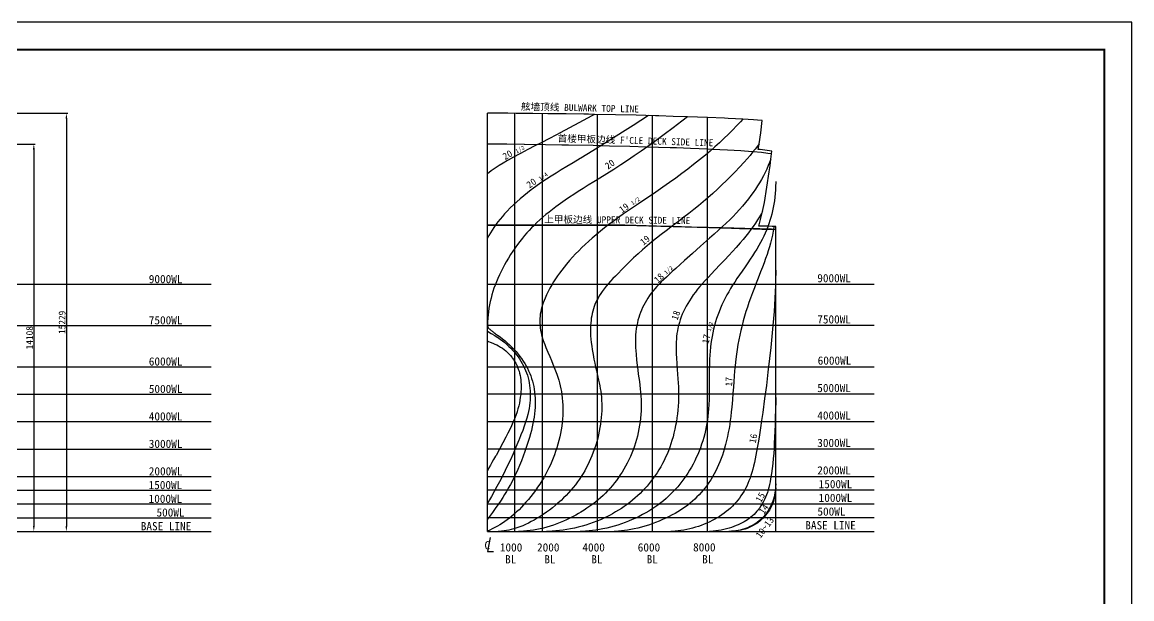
# Model space of a CAD drawing. Header units: millimetres. Extents: x 144707 to 335107, y -68023 to 180297.
# Drawn here: x 294712 to 335107, y 33138 to 54138 of the extents above; entities that cross this region are included whole.
import ezdxf

# ---------------------------------------------------------------- set-up
doc = ezdxf.new("R2010")
doc.units = ezdxf.units.MM
for name, color, linetype in [('11', 7, 'Continuous'), ('11TEXTE', 4, 'Continuous'), ('DIMENSION', 221, 'Continuous'), ('WATER LINE', 62, 'Continuous')]:
    doc.layers.add(name, color=color, linetype=linetype)
doc.dimstyles.new('ISO-25', dxfattribs={"dimtxt": 250, "dimasz": 200, "dimexe": 50, "dimexo": 30, "dimgap": 30, "dimtad": 1, "dimdec": 3, "dimdsep": 46, "dimtxsty": 'Standard', "dimcen": 2.5, "dimadec": 0, "dimazin": 0, "dimtfac": 1, "dimtdec": 3, "dimtmove": 0, "dimatfit": 3, "dimfxl": 1, "dimarcsym": 0})

# ---------------------------------------------------------------- blocks, each defined once
blk = doc.blocks.new('*D17')
at = {"layer": 'DEFPOINTS', "color": 0, "transparency": 16777216}
for p in [(292641, 49700), (293535, 35592), (295135, 35592)]:
    blk.add_point(p, dxfattribs=at)
at = {"layer": 'DIMENSION', "color": 0, "lineweight": -2, "transparency": 16777216}
for p, q in [((292671, 49700), (295185, 49700)), ((295135, 49500), (295135, 35792)), ((293565, 35592), (295185, 35592))]:
    blk.add_line(p, q, dxfattribs=at)
at = {"layer": 'DIMENSION', "color": 0, "transparency": 16777216}
for points in [[(295102, 49500), (295169, 49500), (295135, 49700)], [(295102, 35792), (295169, 35792), (295135, 35592)]]:
    blk.add_solid(points, dxfattribs=at)
at = {"layer": 'DIMENSION', "color": 0, "transparency": 16777216, "insert": (294980, 42647), "char_height": 250, "attachment_point": 5, "rotation": 90}
blk.add_mtext('14108', dxfattribs=at)
blk = doc.blocks.new('*D18')
at = {"layer": 'DEFPOINTS', "color": 0, "transparency": 16777216}
for p in [(293415, 50821), (294235, 35592), (296320, 35592)]:
    blk.add_point(p, dxfattribs=at)
at = {"layer": 'DIMENSION', "color": 0, "lineweight": -2, "transparency": 16777216}
for p, q in [((293445, 50821), (296370, 50821)), ((296320, 50621), (296320, 35792)), ((294265, 35592), (296370, 35592))]:
    blk.add_line(p, q, dxfattribs=at)
at = {"layer": 'DIMENSION', "color": 0, "transparency": 16777216}
for points in [[(296287, 50621), (296353, 50621), (296320, 50821)], [(296287, 35792), (296353, 35792), (296320, 35592)]]:
    blk.add_solid(points, dxfattribs=at)
at = {"layer": 'DIMENSION', "color": 0, "transparency": 16777216, "insert": (296165, 43206), "char_height": 250, "attachment_point": 5, "rotation": 90}
blk.add_mtext('15229', dxfattribs=at)

msp = doc.modelspace()

# ---------------------------------------------------------------- linework, layer by layer
at = {"color": 52}
for p, q in [((293534.8938, 44591.9245), (301589.4657, 44591.9245)), ((293534.8938, 43091.9245), (301589.4657, 43091.9245)), ((293534.8938, 41591.9245), (301589.4657, 41591.9245)), ((293534.8938, 40591.9245), (301589.4657, 40591.9245)), ((293534.8938, 39591.9245), (301589.4657, 39591.9245)), ((293534.8938, 38591.9245), (301589.4657, 38591.9245)), ((293534.8938, 37591.9245), (301589.4657, 37591.9245)), ((293534.8938, 37091.9245), (301589.4657, 37091.9245)), ((293534.8938, 36591.9245), (301589.4657, 36591.9245)), ((293534.8938, 36091.9245), (301589.4657, 36091.9245)), ((293444.8975, 35591.9245), (301589.4657, 35591.9245))]:
    msp.add_line(p, q, dxfattribs=at)
at = {"color": 1}
for points in [[(216206.5908, 12138.493), (335106.5908, 12138.493), (335106.5908, 54138.493), (216206.5908, 54138.493)], [(218706.5908, 13138.493), (334106.5908, 13138.493), (334106.5908, 53138.493), (218706.5908, 53138.493)]]:
    msp.add_lwpolyline(points, close=True, dxfattribs=at)
at = {"color": 1, "const_width": 80}
msp.add_lwpolyline([(218706.5908, 53138.493), (334106.5908, 53138.493), (334106.5908, 13138.493), (218706.5908, 13138.493), (218706.5908, 53178.493)], dxfattribs=at)
at = {"layer": '11', "color": 233, "linetype": 'Continuous'}
for points in [[(322145.1346, 46691.9245), (322145.1346, 46691.9245), (322145.1346, 46691.9245), (322145.1346, 46691.9245), (322145.1346, 46691.9245), (322145.1346, 46691.9245), (322145.1346, 46691.9245), (322145.1346, 46691.9245), (322145.1346, 46691.9245), (322145.1346, 46691.9245), (322145.1346, 46691.9245), (322145.1346, 46691.9245), (322145.1346, 46691.9245), (322145.1346, 46691.9245), (322144.6346, 46692.5245), (322105.4346, 46697.6245), (322099.5346, 46698.0245), (322078.5346, 46699.1245), (322019.6346, 46701.7245), (321860.1346, 46705.8245), (321673.4346, 46708.8245), (321526.0546, 46710.6245), (321657.6346, 47239.2245), (321730.4346, 47576.0245), (321909.8346, 48690.9245), (321938.5346, 48908.2245), (321968.7346, 49148.2245), (322006.2346, 49441.9245), (321834.0346, 49471.2245), (321580.5546, 49500.1245), (321507.6646, 49506.9245), (321544.5346, 49710.7245), (321606.5946, 50104.9245), (321654.4346, 50554.9245), (321631.5646, 50556.9245), (321330.8946, 50580.0245), (320947.7246, 50603.6245), (320409.9246, 50631.4245), (320280.8946, 50637.5245), (319654.1446, 50664.5245), (318932.6646, 50691.6245), (318410.0546, 50709.2245), (317883.8446, 50725.3245), (317783.5946, 50728.2245), (317767.1546, 50728.6245), (317065.0046, 50747.4245), (316307.9646, 50764.7245), (315550.7846, 50779.6245), (315330.8746, 50783.5245), (315160.5146, 50786.4245), (314517.8646, 50796.4245), (314279.1146, 50799.9245), (313847.6146, 50805.7245), (313296.5146, 50812.1245), (312878.7746, 50816.1245), (312699.2446, 50817.5245), (312396.9486, 50819.3245), (312094.5746, 50820.4245), (311645.1347, 50820.7245)], [(321969.0346, 49341.9245), (321851.6346, 49361.4245), (321627.5646, 49388.5245), (321316.7946, 49416.2245), (321282.0046, 49418.9245), (320872.4346, 49447.6245), (320393.7046, 49475.5245), (319823.9546, 49504.1245), (319671.8246, 49511.1245), (319040.1646, 49537.8245), (318534.7646, 49556.7245), (318298.1846, 49564.9245), (317453.1446, 49591.9245), (316835.4046, 49609.5245), (316097.6746, 49628.4245), (315497.0246, 49642.2245), (314602.1946, 49660.3245), (314358.0446, 49664.9245), (313766.3046, 49675.1245), (313003.1946, 49686.5245), (312984.6346, 49686.7245), (312359.8766, 49694.3245), (312052.9926, 49697.1245), (311777.6846, 49699.1245), (311645.1347, 49699.9245)], [(311645.1347, 46741.9245), (316645.1346, 46741.9245), (320158.7246, 46646.1245), (320531.8546, 46635.9245), (320819.7446, 46628.0245), (320935.5646, 46624.9245), (321338.8546, 46613.9245), (321494.9046, 46609.6245), (321639.8346, 46605.7245), (321710.0346, 46603.8245), (321755.6346, 46602.5245), (321904.3346, 46598.5245), (321914.5346, 46598.2245), (322028.5346, 46595.1245), (322033.9346, 46594.9245), (322112.3346, 46592.8245), (322144.3346, 46591.9245), (322145.1346, 46591.9245), (322145.1346, 46591.9245), (322145.1346, 46591.9245), (322145.1346, 46591.9245), (322145.1346, 46591.9245), (322145.1346, 46591.9245), (322145.1346, 46591.9245), (322145.1346, 46591.9245), (322145.1346, 46591.9245), (322145.1346, 46591.9245), (322145.1346, 46591.9245), (322145.1346, 46591.9245), (322145.1346, 46591.9245), (322145.1346, 46591.9245), (322145.1346, 46591.9245), (322143.1346, 46592.0245), (322096.6346, 46593.2245), (322086.5346, 46593.5245), (322062.0346, 46594.2245), (321991.8346, 46596.1245), (321819.3346, 46600.8245), (321773.8346, 46602.0245), (321561.9846, 46607.8245), (321266.8046, 46615.9245), (321014.2646, 46622.7245), (320623.8646, 46633.4245), (320152.8046, 46646.2245), (319689.0146, 46658.9245), (319071.6746, 46675.7245), (318353.8246, 46695.3245), (318184.9346, 46699.9245), (317054.3646, 46730.7245), (316645.1346, 46741.9245), (316038.3846, 46741.9245), (315040.5446, 46741.9245), (315034.9946, 46741.9245), (314210.3146, 46741.9245), (313349.7546, 46741.9245), (313329.9946, 46741.9245), (312796.8646, 46741.9245), (312754.0846, 46741.9245), (312182.8346, 46741.9245), (311744.993, 46741.9245), (311645.1347, 46741.9245)]]:
    msp.add_lwpolyline(points, dxfattribs=at)
at = {"layer": '11', "color": 3, "linetype": 'Continuous'}
for points in [[(315550.6624, 50779.6267), (315450.1347, 50725.5245), (314973.1347, 50469.2245), (314293.1347, 50106.5245), (314161.1347, 50036.3245), (313880.1347, 49889.3245), (313623.1347, 49757.1245), (313376.1347, 49630.8245), (313125.1347, 49501.4245), (312855.1347, 49359.8245), (312553.1347, 49197.0245), (312531.1347, 49185.0245), (312374.1347, 49096.3245), (312223.1347, 49006.8245), (312077.1347, 48915.5245), (311933.1347, 48821.3245), (311790.1347, 48723.2245), (311646.1347, 48620.9245)], [(317517.6421, 50735.3052), (317238.1347, 50555.1245), (316953.1347, 50374.1245), (316664.1347, 50190.0245), (316336.1347, 49982.7245), (315910.1347, 49715.8245), (315489.1347, 49456.0245), (315049.1347, 49189.4245), (315020.1347, 49171.9245), (314767.1347, 49020.4245), (314540.1347, 48884.1245), (314335.1347, 48759.6245), (314145.1347, 48643.2245), (313967.1347, 48531.4245), (313796.1347, 48420.6245), (313628.1347, 48307.1245), (313457.1347, 48187.5245), (313280.1347, 48058.1245), (313243.1347, 48030.1245), (313105.1347, 47924.1245), (312973.1347, 47817.8245), (312845.1347, 47710.6245), (312720.1347, 47601.5245), (312599.1347, 47489.7245), (312479.1347, 47374.5245), (312361.1347, 47254.9245), (312274.1347, 47159.8245), (312191.1347, 47063.5245), (312110.1347, 46965.9245), (312033.1347, 46866.9245), (311959.1347, 46766.6245), (311887.1347, 46664.8245), (311819.1347, 46562.1245), (311758.1347, 46464.3245), (311700.1347, 46365.7245), (311648.1347, 46272.8245), (311646.1347, 46269.2245)], [(318932.3642, 50691.6347), (318728.1347, 50536.0245), (318408.1347, 50294.2245), (318083.1347, 50052.2245), (317739.1347, 49798.9245), (317487.1347, 49616.2245), (317239.1347, 49440.1245), (316993.1347, 49269.2245), (316748.1347, 49102.3245), (316500.1347, 48938.3245), (316249.1347, 48775.9245), (315992.1347, 48613.9245), (315744.1347, 48460.8245), (315521.1347, 48323.4245), (315318.1347, 48198.5245), (315131.1347, 48083.1245), (314957.1347, 47974.1245), (314792.1347, 47868.4245), (314631.1347, 47762.9245), (314473.1347, 47654.6245), (314311.1347, 47540.2245), (314144.1347, 47416.9245), (314014.1347, 47318.6245), (313893.1347, 47223.4245), (313778.1347, 47129.8245), (313667.1347, 47036.0245), (313559.1347, 46940.3245), (313452.1347, 46841.2245), (313345.1347, 46736.9245), (313255.1347, 46646.7245), (313169.1347, 46555.6245), (313085.1347, 46463.3245), (313003.1347, 46369.2245), (312922.1347, 46272.8245), (312830.1347, 46156.6245), (312740.1347, 46038.9245), (312654.1347, 45919.2245), (312571.1347, 45797.4245), (312490.1347, 45673.0245), (312412.1347, 45546.0245), (312335.1347, 45415.8245), (312269.1347, 45297.0245), (312206.1347, 45176.9245), (312145.1347, 45055.4245), (312086.1347, 44932.4245), (312030.1347, 44807.9245), (311977.1347, 44683.6245), (311930.1347, 44564.1245), (311887.1347, 44447.4245), (311848.1347, 44331.2245), (311812.1347, 44213.4245), (311780.1347, 44091.9245), (311751.1347, 43968.0245), (311726.1347, 43843.4245), (311705.1347, 43718.2245), (311687.1347, 43592.3245), (311674.1347, 43476.0245), (311663.1347, 43354.9245), (311653.1347, 43227.4245), (311646.1347, 43108.4245)], [(320947.3744, 50603.6426), (320858.1347, 50507.1245), (320720.1347, 50360.7245), (320581.1347, 50218.2245), (320420.1347, 50057.1245), (320257.1347, 49899.5245), (320092.1347, 49745.1245), (319925.1347, 49593.6245), (319756.1347, 49444.8245), (319583.1347, 49298.3245), (319367.1347, 49121.1245), (319154.1347, 48951.0245), (318940.1347, 48785.7245), (318725.1347, 48623.2245), (318503.1347, 48461.2245), (318274.1347, 48297.6245), (318035.1347, 48130.0245), (317777.1347, 47952.4245), (317546.1347, 47795.6245), (317337.1347, 47654.8245), (317144.1347, 47525.3245), (316961.1347, 47402.5245), (316784.1347, 47281.7245), (316606.1347, 47158.1245), (316422.1347, 47027.0245), (316226.1347, 46883.8245), (316068.1347, 46764.6245), (315914.1347, 46644.9245), (315762.1347, 46523.7245), (315612.1347, 46399.9245), (315463.1347, 46272.8245), (315335.1347, 46159.2245), (315210.1347, 46045.5245), (315090.1347, 45931.0245), (314973.1347, 45815.2245), (314859.1347, 45697.6245), (314747.1347, 45577.5245), (314638.1347, 45454.5245), (314530.1347, 45327.9245), (314440.1347, 45219.0245), (314356.1347, 45111.1245), (314275.1347, 45003.7245), (314198.1347, 44896.2245), (314126.1347, 44788.4245), (314056.1347, 44679.5245), (313990.1347, 44569.2245), (313923.1347, 44451.1245), (313861.1347, 44333.1245), (313802.1347, 44213.8245), (313746.1347, 44091.9245), (313711.1347, 44006.4245), (313679.1347, 43923.4245), (313651.1347, 43842.1245), (313626.1347, 43759.4245), (313605.1347, 43676.5245), (313587.1347, 43593.6245), (313574.1347, 43510.5245), (313564.1347, 43427.3245), (313558.1347, 43343.8245), (313555.1347, 43260.1245), (313557.1347, 43176.2245), (313562.1347, 43091.9245), (313571.1347, 43003.5245), (313584.1347, 42917.5245), (313600.1347, 42833.1245), (313620.1347, 42749.0245), (313643.1347, 42664.2245), (313671.1347, 42577.6245), (313702.1347, 42488.2245), (313738.1347, 42394.9245), (313778.1347, 42296.6245), (313850.1347, 42126.4245), (313916.1347, 41968.6245), (313976.1347, 41822.1245), (314032.1347, 41685.4245), (314083.1347, 41557.2245), (314130.1347, 41436.3245), (314172.1347, 41321.4245), (314210.1347, 41211.2245), (314244.1347, 41104.2245), (314274.1347, 40999.4245), (314300.1347, 40895.2245), (314323.1347, 40790.5245), (314343.1347, 40683.9245), (314359.1347, 40574.2245), (314374.1347, 40448.1245), (314385.1347, 40322.3245), (314392.1347, 40196.5245), (314396.1347, 40070.6245), (314395.1347, 39944.2245), (314390.1347, 39817.4245), (314382.1347, 39689.8245), (314370.1347, 39561.2245), (314353.1347, 39426.8245), (314332.1347, 39294.7245), (314308.1347, 39163.9245), (314280.1347, 39033.4245), (314248.1347, 38902.1245), (314212.1347, 38769.0245), (314171.1347, 38633.0245), (314130.1347, 38508.0245), (314087.1347, 38384.4245), (314041.1347, 38262.2245), (313992.1347, 38141.4245), (313939.1347, 38021.9245), (313884.1347, 37903.7245), (313826.1347, 37786.8245), (313765.1347, 37671.2245), (313697.1347, 37550.3245), (313627.1347, 37431.6245), (313553.1347, 37314.8245), (313476.1347, 37200.0245), (313397.1347, 37087.0245), (313314.1347, 36975.9245), (313229.1347, 36866.4245), (313140.1347, 36758.6245), (313052.1347, 36656.6245), (312967.1347, 36561.1245), (312883.1347, 36470.8245), (312799.1347, 36384.7245), (312712.1347, 36301.6245), (312623.1347, 36220.4245), (312530.1347, 36139.8245), (312448.1347, 36073.5245), (312365.1347, 36010.0245), (312280.1347, 35949.2245), (312193.1347, 35891.2245), (312104.1347, 35835.7245), (312013.1347, 35782.8245), (311920.1347, 35732.4245), (311825.1347, 35684.4245), (311739.1347, 35643.9245), (311646.1347, 35601.7245)], [(321544.7261, 49711.9414), (321480.1347, 49622.7245), (321395.1347, 49512.5245), (321304.1347, 49401.0245), (321207.1347, 49286.5245), (321102.1347, 49167.1245), (320989.1347, 49041.2245), (320827.1347, 48864.0245), (320667.1347, 48694.1245), (320508.1347, 48529.9245), (320349.1347, 48369.9245), (320187.1347, 48212.7245), (320022.1347, 48056.8245), (319851.1347, 47900.7245), (319672.1347, 47741.8245), (319499.1347, 47593.7245), (319330.1347, 47452.7245), (319159.1347, 47314.9245), (318984.1347, 47176.5245), (318799.1347, 47033.7245), (318601.1347, 46882.6245), (318386.1347, 46719.6245), (318149.1347, 46540.6245), (317973.1347, 46405.7245), (317802.1347, 46272.8245), (317631.1347, 46134.2245), (317462.1347, 45992.9245), (317296.1347, 45848.8245), (317132.1347, 45701.8245), (316971.1347, 45551.9245), (316812.1347, 45398.9245), (316655.1347, 45242.7245), (316528.1347, 45114.5245), (316414.1347, 44999.5245), (316312.1347, 44894.9245), (316218.1347, 44797.9245), (316133.1347, 44705.8245), (316053.1347, 44615.8245), (315976.1347, 44525.1245), (315901.1347, 44431.0245), (315826.1347, 44330.6245), (315772.1347, 44252.8245), (315721.1347, 44173.7245), (315674.1347, 44091.9245), (315634.1347, 44015.2245), (315597.1347, 43937.7245), (315563.1347, 43859.3245), (315533.1347, 43779.7245), (315506.1347, 43699.0245), (315483.1347, 43617.0245), (315462.1347, 43533.6245), (315445.1347, 43448.7245), (315430.1347, 43362.2245), (315419.1347, 43274.0245), (315411.1347, 43183.9245), (315405.1347, 43091.9245), (315401.1347, 42966.5245), (315402.1347, 42842.4245), (315406.1347, 42718.8245), (315414.1347, 42595.1245), (315426.1347, 42470.4245), (315443.1347, 42344.2245), (315462.1347, 42215.6245), (315494.1347, 42034.9245), (315526.1347, 41869.4245), (315556.1347, 41717.4245), (315587.1347, 41577.5245), (315616.1347, 41447.9245), (315644.1347, 41327.0245), (315670.1347, 41213.2245), (315695.1347, 41105.0245), (315718.1347, 41000.8245), (315739.1347, 40898.8245), (315757.1347, 40797.5245), (315773.1347, 40695.4245), (315787.1347, 40590.7245), (315797.1347, 40481.9245), (315805.1347, 40358.3245), (315809.1347, 40234.7245), (315811.1347, 40111.3245), (315808.1347, 39987.9245), (315802.1347, 39864.5245), (315793.1347, 39741.3245), (315781.1347, 39618.1245), (315765.1347, 39495.0245), (315745.1347, 39372.0245), (315721.1347, 39241.3245), (315693.1347, 39112.6245), (315662.1347, 38985.4245), (315627.1347, 38859.1245), (315589.1347, 38733.0245), (315547.1347, 38606.5245), (315501.1347, 38479.0245), (315451.1347, 38350.0245), (315404.1347, 38236.7245), (315355.1347, 38125.5245), (315303.1347, 38016.3245), (315248.1347, 37909.0245), (315190.1347, 37803.5245), (315130.1347, 37699.8245), (315066.1347, 37597.7245), (315000.1347, 37497.2245), (314931.1347, 37398.2245), (314853.1347, 37293.0245), (314772.1347, 37191.4245), (314689.1347, 37092.9245), (314604.1347, 36997.1245), (314515.1347, 36903.7245), (314423.1347, 36812.2245), (314328.1347, 36722.3245), (314228.1347, 36633.5245), (314124.1347, 36545.5245), (314016.1347, 36457.9245), (313905.1347, 36372.3245), (313793.1347, 36290.9245), (313681.1347, 36213.4245), (313568.1347, 36139.8245), (313456.1347, 36070.9245), (313348.1347, 36007.4245), (313242.1347, 35948.9245), (313138.1347, 35895.1245), (313035.1347, 35845.7245), (312931.1347, 35800.2245), (312826.1347, 35758.4245), (312718.1347, 35719.9245), (312607.1347, 35684.4245), (312518.1347, 35659.6245), (312430.1347, 35638.8245), (312343.1347, 35621.8245), (312255.1347, 35608.6245), (312166.1347, 35599.3245), (312076.1347, 35593.7245), (312034.1347, 35592.9245)], [(321968.9952, 49150.2655), (321959.1347, 49123.7245), (321919.1347, 49022.5245), (321874.1347, 48916.4245), (321817.1347, 48787.8245), (321757.1347, 48661.3245), (321694.1347, 48536.8245), (321627.1347, 48414.1245), (321557.1347, 48293.0245), (321483.1347, 48173.3245), (321406.1347, 48055.0245), (321325.1347, 47937.8245), (321241.1347, 47821.6245), (321153.1347, 47706.3245), (321042.1347, 47568.3245), (320933.1347, 47437.2245), (320822.1347, 47311.1245), (320709.1347, 47188.3245), (320592.1347, 47067.1245), (320470.1347, 46945.6245), (320342.1347, 46822.0245), (320205.1347, 46694.8245), (320060.1347, 46561.9245), (319904.1347, 46421.8245), (319736.1347, 46272.6245), (319403.1347, 45977.3245), (319108.1347, 45715.4245), (318819.1347, 45456.0245), (318503.1347, 45168.7245), (318379.1347, 45055.5245), (318266.1347, 44951.1245), (318162.1347, 44853.9245), (318066.1347, 44762.8245), (317977.1347, 44676.4245), (317895.1347, 44593.3245), (317819.1347, 44512.3245), (317747.1347, 44432.1245), (317680.1347, 44351.2245), (317615.1347, 44268.5245), (317552.1347, 44182.5245), (317491.1347, 44091.9245), (317437.1347, 44006.7245), (317387.1347, 43920.3245), (317340.1347, 43832.9245), (317296.1347, 43744.3245), (317256.1347, 43654.6245), (317219.1347, 43563.7245), (317186.1347, 43471.7245), (317156.1347, 43378.6245), (317129.1347, 43284.2245), (317106.1347, 43188.7245), (317086.1347, 43091.9245), (317067.1347, 42978.5245), (317052.1347, 42866.7245), (317042.1347, 42755.5245), (317035.1347, 42643.8245), (317033.1347, 42530.7245), (317034.1347, 42415.1245), (317038.1347, 42295.9245), (317046.1347, 42172.1245), (317058.1347, 42042.8245), (317079.1347, 41835.7245), (317100.1347, 41649.1245), (317121.1347, 41479.9245), (317141.1347, 41325.2245), (317161.1347, 41181.8245), (317179.1347, 41046.7245), (317195.1347, 40916.9245), (317210.1347, 40789.4245), (317222.1347, 40661.0245), (317232.1347, 40528.8245), (317239.1347, 40389.6245), (317242.1347, 40252.3245), (317242.1347, 40117.2245), (317239.1347, 39983.8245), (317231.1347, 39851.7245), (317220.1347, 39720.6245), (317206.1347, 39589.9245), (317187.1347, 39459.2245), (317164.1347, 39328.1245), (317138.1347, 39196.1245), (317108.1347, 39067.6245), (317074.1347, 38941.0245), (317037.1347, 38816.0245), (316997.1347, 38692.4245), (316952.1347, 38569.6245), (316903.1347, 38447.5245), (316851.1347, 38325.7245), (316794.1347, 38203.8245), (316733.1347, 38081.6245), (316673.1347, 37968.8245), (316612.1347, 37859.6245), (316549.1347, 37753.6245), (316484.1347, 37650.7245), (316417.1347, 37550.6245), (316347.1347, 37453.1245), (316275.1347, 37357.8245), (316199.1347, 37264.7245), (316121.1347, 37173.3245), (316036.1347, 37080.2245), (315950.1347, 36990.3245), (315861.1347, 36903.5245), (315770.1347, 36819.5245), (315676.1347, 36738.2245), (315580.1347, 36659.4245), (315481.1347, 36582.9245), (315378.1347, 36508.6245), (315273.1347, 36436.3245), (315164.1347, 36365.9245), (315052.1347, 36297.1245), (314960.1347, 36243.0245), (314868.1347, 36190.9245), (314773.1347, 36139.8245), (314652.1347, 36077.0245), (314532.1347, 36018.3245), (314413.1347, 35963.7245), (314294.1347, 35912.9245), (314174.1347, 35866.0245), (314055.1347, 35822.7245), (313934.1347, 35783.0245), (313812.1347, 35746.8245), (313688.1347, 35714.0245), (313562.1347, 35684.4245), (313442.1347, 35659.9245), (313322.1347, 35639.2245), (313201.1347, 35622.2245), (313080.1347, 35608.9245), (312958.1347, 35599.5245), (312836.1347, 35593.8245), (312778.1347, 35592.9245)], [(321658.0366, 47241.0843), (321623.1347, 47174.8245), (321555.1347, 47054.1245), (321483.1347, 46935.2245), (321407.1347, 46817.5245), (321327.1347, 46700.5245), (321243.1347, 46583.3245), (321153.1347, 46465.4245), (321059.1347, 46346.1245), (320958.1347, 46224.7245), (320852.1347, 46100.6245), (320705.1347, 45934.1245), (320568.1347, 45783.7245), (320431.1347, 45637.6245), (320285.1347, 45484.6245), (320122.1347, 45313.0245), (319931.1347, 45111.4245), (319800.1347, 44971.3245), (319681.1347, 44844.7245), (319574.1347, 44728.6245), (319476.1347, 44620.1245), (319386.1347, 44516.5245), (319301.1347, 44414.7245), (319221.1347, 44312.0245), (319142.1347, 44205.3245), (319063.1347, 44091.9245), (318999.1347, 43994.2245), (318940.1347, 43896.8245), (318885.1347, 43799.4245), (318834.1347, 43701.7245), (318786.1347, 43603.5245), (318743.1347, 43504.3245), (318704.1347, 43403.8245), (318668.1347, 43301.8245), (318636.1347, 43198.0245), (318607.1347, 43091.9245), (318584.1347, 42991.6245), (318565.1347, 42892.9245), (318549.1347, 42794.9245), (318537.1347, 42696.6245), (318528.1347, 42597.0245), (318522.1347, 42495.3245), (318519.1347, 42390.3245), (318518.1347, 42281.2245), (318521.1347, 42167.1245), (318525.1347, 42046.9245), (318532.1347, 41919.6245), (318546.1347, 41695.9245), (318560.1347, 41495.7245), (318572.1347, 41315.4245), (318583.1347, 41151.2245), (318592.1347, 40999.4245), (318599.1347, 40856.3245), (318604.1347, 40718.3245), (318606.1347, 40581.6245), (318605.1347, 40442.5245), (318600.1347, 40297.3245), (318592.1347, 40153.9245), (318580.1347, 40011.5245), (318565.1347, 39869.9245), (318547.1347, 39729.2245), (318526.1347, 39589.2245), (318500.1347, 39449.9245), (318472.1347, 39311.2245), (318440.1347, 39173.0245), (318404.1347, 39035.3245), (318367.1347, 38906.5245), (318327.1347, 38779.9245), (318284.1347, 38655.4245), (318238.1347, 38533.0245), (318189.1347, 38412.4245), (318136.1347, 38293.7245), (318080.1347, 38176.6245), (318020.1347, 38061.0245), (317957.1347, 37947.0245), (317890.1347, 37834.2245), (317825.1347, 37731.1245), (317757.1347, 37629.9245), (317686.1347, 37530.8245), (317613.1347, 37433.7245), (317537.1347, 37338.6245), (317458.1347, 37245.6245), (317376.1347, 37154.7245), (317292.1347, 37065.9245), (317205.1347, 36979.2245), (317114.1347, 36893.4245), (317021.1347, 36810.3245), (316926.1347, 36729.8245), (316829.1347, 36651.9245), (316731.1347, 36576.6245), (316630.1347, 36503.8245), (316527.1347, 36433.7245), (316421.1347, 36366.0245), (316314.1347, 36300.8245), (316205.1347, 36238.2245), (316112.1347, 36188.0245), (316018.1347, 36139.8245), (315890.1347, 36077.8245), (315761.1347, 36019.6245), (315631.1347, 35965.3245), (315499.1347, 35914.6245), (315366.1347, 35867.6245), (315231.1347, 35824.2245), (315094.1347, 35784.2245), (314956.1347, 35747.6245), (314816.1347, 35714.4245), (314673.1347, 35684.4245), (314539.1347, 35659.9245), (314405.1347, 35639.1245), (314271.1347, 35622.1245), (314137.1347, 35608.9245), (314002.1347, 35599.4245), (313867.1347, 35593.8245), (313803.1347, 35592.9245)], [(322078.1815, 46699.1401), (322074.1347, 46671.0245), (322050.1347, 46526.4245), (322022.1347, 46382.5245), (321990.1347, 46239.0245), (321955.1347, 46095.6245), (321915.1347, 45951.6245), (321873.1347, 45813.5245), (321826.1347, 45672.6245), (321776.1347, 45526.9245), (321721.1347, 45374.9245), (321661.1347, 45214.8245), (321595.1347, 45044.7245), (321508.1347, 44820.5245), (321433.1347, 44631.7245), (321366.1347, 44459.7245), (321299.1347, 44286.0245), (321227.1347, 44091.9245), (321168.1347, 43925.4245), (321112.1347, 43761.6245), (321060.1347, 43598.6245), (321010.1347, 43434.1245), (320963.1347, 43265.9245), (320917.1347, 43091.9245), (320874.1347, 42916.1245), (320835.1347, 42742.1245), (320799.1347, 42568.9245), (320767.1347, 42395.3245), (320739.1347, 42220.1245), (320713.1347, 42042.2245), (320689.1347, 41860.3245), (320665.1347, 41640.0245), (320645.1347, 41436.4245), (320629.1347, 41241.5245), (320615.1347, 41047.1245), (320601.1347, 40845.2245), (320585.1347, 40627.5245), (320566.1347, 40386.1245), (320542.1347, 40112.8245), (320526.1347, 39944.1245), (320508.1347, 39783.7245), (320489.1347, 39630.1245), (320468.1347, 39481.7245), (320444.1347, 39336.8245), (320418.1347, 39193.8245), (320388.1347, 39051.2245), (320355.1347, 38907.2245), (320318.1347, 38760.4245), (320281.1347, 38626.5245), (320242.1347, 38497.1245), (320201.1347, 38372.0245), (320159.1347, 38250.6245), (320113.1347, 38132.6245), (320065.1347, 38017.6245), (320014.1347, 37905.2245), (319960.1347, 37795.1245), (319903.1347, 37686.7245), (319842.1347, 37579.8245), (319777.1347, 37473.8245), (319708.1347, 37368.5245), (319643.1347, 37275.9245), (319576.1347, 37185.6245), (319505.1347, 37097.8245), (319432.1347, 37012.4245), (319356.1347, 36929.3245), (319277.1347, 36848.6245), (319196.1347, 36770.2245), (319111.1347, 36694.2245), (319024.1347, 36620.4245), (318940.1347, 36553.3245), (318853.1347, 36488.8245), (318764.1347, 36426.6245), (318672.1347, 36366.4245), (318577.1347, 36307.9245), (318478.1347, 36250.8245), (318376.1347, 36195.0245), (318270.1347, 36140.1245), (318146.1347, 36079.2245), (318021.1347, 36021.9245), (317895.1347, 35968.0245), (317769.1347, 35917.5245), (317641.1347, 35870.3245), (317512.1347, 35826.4245), (317382.1347, 35785.9245), (317251.1347, 35748.7245), (317118.1347, 35714.9245), (316985.1347, 35684.4245), (316864.1347, 35659.7245), (316749.1347, 35638.9245), (316637.1347, 35621.9245), (316527.1347, 35608.7245), (316418.1347, 35599.4245), (316308.1347, 35593.8245), (316256.1347, 35592.9245)], [(322144.1347, 45108.6245), (322144.1347, 45022.8245), (322140.1347, 44786.4245), (322134.1347, 44553.3245), (322125.1347, 44322.2245), (322115.1347, 44091.9245), (322101.1347, 43846.4245), (322084.1347, 43598.9245), (322065.1347, 43347.9245), (322044.1347, 43091.9245), (322006.1347, 42687.6245), (321965.1347, 42293.3245), (321920.1347, 41885.0245), (321861.1347, 41387.6245), (321802.1347, 40912.6245), (321738.1347, 40434.7245), (321669.1347, 39928.3245), (321627.1347, 39628.6245), (321590.1347, 39361.7245), (321553.1347, 39115.2245), (321515.1347, 38876.7245), (321473.1347, 38633.8245), (321423.1347, 38374.1245), (321395.1347, 38233.6245), (321366.1347, 38100.9245), (321337.1347, 37975.2245), (321306.1347, 37856.1245), (321275.1347, 37742.8245), (321242.1347, 37634.7245), (321207.1347, 37531.2245), (321169.1347, 37431.7245), (321129.1347, 37335.6245), (321086.1347, 37242.1245), (321039.1347, 37150.7245), (320989.1347, 37060.8245), (320935.1347, 36971.8245), (320876.1347, 36882.9245), (320820.1347, 36804.0245), (320760.1347, 36727.4245), (320698.1347, 36653.1245), (320633.1347, 36581.1245), (320565.1347, 36511.5245), (320494.1347, 36444.1245), (320420.1347, 36378.9245), (320343.1347, 36316.0245), (320263.1347, 36254.8245), (320181.1347, 36196.7245), (320098.1347, 36141.7245), (320013.1347, 36089.3245), (319925.1347, 36039.4245), (319835.1347, 35991.6245), (319742.1347, 35945.8245), (319638.1347, 35898.5245), (319536.1347, 35854.7245), (319433.1347, 35814.3245), (319329.1347, 35777.2245), (319225.1347, 35743.2245), (319119.1347, 35712.4245), (319012.1347, 35684.4245), (318905.1347, 35659.8245), (318798.1347, 35639.1245), (318692.1347, 35622.1245), (318587.1347, 35608.9245), (318481.1347, 35599.4245), (318375.1347, 35593.8245), (318325.1347, 35592.9245)], [(311646.1347, 42528.7245), (311689.1347, 42514.2245), (311747.1347, 42491.0245), (311844.1347, 42449.4245), (311849.1347, 42447.5245), (311914.1347, 42418.4245), (311986.1347, 42383.4245), (312057.1347, 42345.8245), (312127.1347, 42305.3245), (312193.1347, 42261.8245), (312258.1347, 42215.1245), (312319.1347, 42165.2245), (312377.1347, 42112.2245), (312432.1347, 42056.4245), (312484.1347, 41998.1245), (312533.1347, 41937.6245), (312550.1347, 41915.4245), (312596.1347, 41850.3245), (312639.1347, 41783.8245), (312678.1347, 41715.9245), (312713.1347, 41646.4245), (312745.1347, 41575.3245), (312773.1347, 41502.5245), (312798.1347, 41427.9245), (312819.1347, 41351.5245), (312837.1347, 41273.2245), (312851.1347, 41192.8245), (312862.1347, 41110.4245), (312869.1347, 41025.9245), (312873.1347, 40939.1245), (312874.1347, 40850.1245), (312871.1347, 40758.7245), (312867.1347, 40691.8245), (312859.1347, 40584.4245), (312846.1347, 40478.6245), (312830.1347, 40373.8245), (312810.1347, 40269.5245), (312786.1347, 40165.2245), (312758.1347, 40060.3245), (312725.1347, 39954.4245), (312725.1347, 39952.9245), (312679.1347, 39818.9245), (312630.1347, 39690.5245), (312578.1347, 39564.8245), (312522.1347, 39439.0245), (312461.1347, 39310.1245), (312394.1347, 39175.2245), (312321.1347, 39031.4245), (312213.1347, 38824.3245), (312098.1347, 38608.2245), (311964.1347, 38363.2245), (311945.1347, 38328.8245), (311875.1347, 38207.0245), (311814.1347, 38103.1245), (311758.1347, 38007.5245), (311703.1347, 37910.8245), (311646.1347, 37805.3245)], [(322144.1347, 40473.6245), (322143.1347, 40331.9245), (322138.1347, 40034.5245), (322129.1347, 39743.7245), (322119.1347, 39481.9245), (322111.1347, 39241.1245), (322102.1347, 39018.4245), (322092.1347, 38810.5245), (322082.1347, 38614.3245), (322069.1347, 38426.8245), (322054.1347, 38244.8245), (322036.1347, 38065.2245), (322015.1347, 37884.8245), (321989.1347, 37700.7245), (321958.1347, 37509.5245), (321938.1347, 37400.3245), (321917.1347, 37296.3245), (321893.1347, 37197.1245), (321868.1347, 37102.1245), (321839.1347, 37011.1245), (321809.1347, 36923.4245), (321775.1347, 36838.7245), (321738.1347, 36756.6245), (321697.1347, 36676.6245), (321653.1347, 36598.2245), (321605.1347, 36521.1245), (321553.1347, 36444.7245), (321507.1347, 36383.6245), (321459.1347, 36325.0245), (321408.1347, 36268.7245), (321355.1347, 36214.6245), (321299.1347, 36162.7245), (321240.1347, 36112.7245), (321179.1347, 36064.5245), (321118.1347, 36020.7245), (321055.1347, 35979.5245), (320990.1347, 35940.6245), (320923.1347, 35903.8245), (320852.1347, 35868.8245), (320779.1347, 35835.3245), (320702.1347, 35803.0245), (320621.1347, 35771.7245), (320532.1347, 35739.5245), (320443.1347, 35710.7245), (320353.1347, 35684.4245), (320257.1347, 35659.8245), (320160.1347, 35639.0245), (320064.1347, 35622.0245), (319968.1347, 35608.8245), (319871.1347, 35599.4245), (319773.1347, 35593.8245), (319727.1347, 35592.9245)], [(322144.1347, 37322.9245), (322144.1347, 37307.2245), (322140.1347, 37226.7245), (322134.1347, 37147.9245), (322125.1347, 37070.9245), (322113.1347, 36995.6245), (322099.1347, 36921.8245), (322082.1347, 36849.5245), (322060.1347, 36769.6245), (322034.1347, 36691.1245), (322004.1347, 36614.4245), (321971.1347, 36539.3245), (321935.1347, 36466.0245), (321894.1347, 36394.6245), (321851.1347, 36325.1245), (321804.1347, 36257.5245), (321756.1347, 36196.2245), (321706.1347, 36137.5245), (321653.1347, 36081.5245), (321598.1347, 36028.2245), (321540.1347, 35977.8245), (321480.1347, 35930.2245), (321418.1347, 35886.0245), (321353.1347, 35844.8245), (321287.1347, 35806.5245), (321219.1347, 35771.3245), (321148.1347, 35739.2245), (321076.1347, 35710.2245), (321002.1347, 35684.5245), (320925.1347, 35661.5245), (320849.1347, 35642.1245), (320772.1347, 35626.1245), (320694.1347, 35613.4245), (320615.1347, 35603.7245), (320534.1347, 35597.1245), (320450.1347, 35593.2245), (320432.1347, 35592.9245)], [(322144.1347, 37178.2245), (322139.1347, 37091.1245), (322130.1347, 37005.6245), (322118.1347, 36921.5245), (322101.1347, 36839.2245), (322080.1347, 36758.5245), (322071.1347, 36727.0245), (322047.1347, 36652.0245), (322018.1347, 36578.8245), (321986.1347, 36507.4245), (321951.1347, 36437.9245), (321913.1347, 36370.3245), (321870.1347, 36304.7245), (321825.1347, 36241.1245), (321788.1347, 36194.5245), (321737.1347, 36134.8245), (321683.1347, 36077.9245), (321626.1347, 36023.6245), (321565.1347, 35971.8245), (321502.1347, 35922.4245), (321451.1347, 35886.2245), (321385.1347, 35843.0245), (321317.1347, 35803.4245), (321246.1347, 35767.2245), (321174.1347, 35734.4245), (321100.1347, 35705.1245), (321025.1347, 35679.2245), (320961.1347, 35660.6245), (320876.1347, 35639.5245), (320788.1347, 35622.3245), (320698.1347, 35609.0245), (320606.1347, 35599.5245), (320512.1347, 35593.8245), (320466.1347, 35592.9245)]]:
    msp.add_lwpolyline(points, dxfattribs=at)
at = {"layer": '11', "color": 7, "linetype": 'Continuous'}
msp.add_lwpolyline([(322144.1347, 48339.6245), (322144.1347, 48303.0245), (322140.1347, 48163.4245), (322133.1347, 48027.1245), (322123.1347, 47893.7245), (322110.1347, 47763.1245), (322094.1347, 47634.8245), (322075.1347, 47508.7245), (322052.1347, 47387.1245), (322027.1347, 47266.8245), (321999.1347, 47147.9245), (321967.1347, 47030.1245), (321932.1347, 46913.4245), (321893.1347, 46797.7245), (321851.1347, 46682.7245), (321806.1347, 46568.5245), (321757.1347, 46454.8245), (321705.1347, 46341.7245), (321650.1347, 46228.9245), (321591.1347, 46116.4245), (321529.1347, 46004.1245), (321451.1347, 45871.3245), (321375.1347, 45748.1245), (321298.1347, 45628.7245), (321217.1347, 45507.2245), (321129.1347, 45377.8245), (321030.1347, 45234.6245), (320918.1347, 45071.9245), (320822.1347, 44932.1245), (320733.1347, 44800.4245), (320651.1347, 44675.2245), (320574.1347, 44555.0245), (320502.1347, 44438.1245), (320434.1347, 44323.0245), (320369.1347, 44208.2245), (320307.1347, 44091.9245), (320244.1347, 43966.2245), (320185.1347, 43842.1245), (320130.1347, 43718.9245), (320080.1347, 43595.9245), (320033.1347, 43472.4245), (319991.1347, 43347.7245), (319951.1347, 43221.1245), (319915.1347, 43091.9245), (319882.1347, 42959.1245), (319852.1347, 42827.9245), (319827.1347, 42697.2245), (319805.1347, 42566.1245), (319786.1347, 42433.4245), (319770.1347, 42298.3245), (319756.1347, 42159.6245), (319746.1347, 42016.4245), (319737.1347, 41867.7245), (319729.1347, 41674.8245), (319724.1347, 41498.4245), (319722.1347, 41334.5245), (319722.1347, 41179.3245), (319723.1347, 41028.6245), (319723.1347, 40878.5245), (319722.1347, 40725.1245), (319720.1347, 40564.4245), (319715.1347, 40392.4245), (319707.1347, 40205.1245), (319698.1347, 40061.5245), (319686.1347, 39922.5245), (319672.1347, 39787.3245), (319656.1347, 39655.3245), (319636.1347, 39525.7245), (319613.1347, 39397.9245), (319587.1347, 39271.2245), (319558.1347, 39145.0245), (319524.1347, 39018.5245), (319487.1347, 38891.1245), (319447.1347, 38766.3245), (319403.1347, 38642.8245), (319357.1347, 38520.7245), (319307.1347, 38400.1245), (319253.1347, 38280.9245), (319197.1347, 38163.3245), (319137.1347, 38047.3245), (319074.1347, 37933.0245), (319008.1347, 37820.3245), (318939.1347, 37709.4245), (318867.1347, 37600.3245), (318798.1347, 37502.1245), (318726.1347, 37405.9245), (318652.1347, 37311.8245), (318575.1347, 37219.9245), (318496.1347, 37130.1245), (318414.1347, 37042.5245), (318330.1347, 36957.2245), (318243.1347, 36874.3245), (318154.1347, 36793.7245), (318056.1347, 36709.5245), (317955.1347, 36628.6245), (317852.1347, 36551.0245), (317747.1347, 36476.5245), (317639.1347, 36404.7245), (317528.1347, 36335.6245), (317414.1347, 36268.9245), (317296.1347, 36204.4245), (317171.1347, 36139.8245), (317045.1347, 36079.0245), (316918.1347, 36021.6245), (316789.1347, 35967.6245), (316660.1347, 35917.1245), (316529.1347, 35869.9245), (316396.1347, 35826.2245), (316263.1347, 35785.7245), (316127.1347, 35748.6245), (315991.1347, 35714.9245), (315853.1347, 35684.4245), (315726.1347, 35659.8245), (315599.1347, 35639.0245), (315473.1347, 35622.0245), (315346.1347, 35608.8245), (315219.1347, 35599.4245), (315091.1347, 35593.8245), (315030.1347, 35592.9245)], dxfattribs=at)
at = {"layer": '11', "color": 1, "linetype": 'Continuous'}
msp.add_lwpolyline([(311646.1347, 43086.8245), (311648.1347, 43077.8245), (311652.1347, 43064.1245), (311657.1347, 43050.7245), (311663.1347, 43037.4245), (311671.1347, 43024.2245), (311680.1347, 43011.0245), (311691.1347, 42997.7245), (311703.1347, 42984.1245), (311716.1347, 42970.2245), (311731.1347, 42956.0245), (311748.1347, 42941.2245), (311767.1347, 42925.8245), (311787.1347, 42909.8245), (311809.1347, 42892.9245), (311833.1347, 42875.2245), (311859.1347, 42856.5245), (311886.1347, 42836.7245), (311916.1347, 42815.7245), (311948.1347, 42793.4245), (311982.1347, 42769.8245), (312019.1347, 42744.8245), (312111.1347, 42678.8245), (312201.1347, 42610.2245), (312288.1347, 42539.1245), (312372.1347, 42465.2245), (312455.1347, 42388.5245), (312535.1347, 42308.8245), (312613.1347, 42226.0245), (312690.1347, 42140.0245), (312765.1347, 42050.7245), (312830.1347, 41968.3245), (312891.1347, 41884.4245), (312949.1347, 41799.0245), (313004.1347, 41712.0245), (313055.1347, 41623.6245), (313102.1347, 41533.7245), (313146.1347, 41442.4245), (313186.1347, 41349.8245), (313223.1347, 41255.9245), (313256.1347, 41160.6245), (313285.1347, 41064.1245), (313311.1347, 40966.4245), (313333.1347, 40867.5245), (313351.1347, 40767.5245), (313365.1347, 40666.4245), (313377.1347, 40553.9245), (313385.1347, 40442.7245), (313389.1347, 40332.0245), (313388.1347, 40220.9245), (313384.1347, 40108.7245), (313376.1347, 39994.5245), (313363.1347, 39877.4245), (313347.1347, 39756.6245), (313329.1347, 39638.6245), (313306.1347, 39519.5245), (313279.1347, 39398.3245), (313249.1347, 39273.9245), (313214.1347, 39145.3245), (313176.1347, 39011.4245), (313133.1347, 38871.2245), (313074.1347, 38685.0245), (313015.1347, 38508.6245), (312953.1347, 38337.5245), (312888.1347, 38167.7245), (312818.1347, 37995.1245), (312756.1347, 37853.0245), (312692.1347, 37712.5245), (312625.1347, 37573.4245), (312555.1347, 37435.7245), (312482.1347, 37299.0245), (312406.1347, 37163.3245), (312340.1347, 37049.1245), (312273.1347, 36939.0245), (312206.1347, 36831.9245), (312118.1347, 36696.5245), (312027.1347, 36561.9245), (311931.1347, 36425.9245), (311830.1347, 36285.9245), (311721.1347, 36139.8245), (311646.1347, 36040.7245)], dxfattribs=at)
at = {"layer": '11', "color": 2, "linetype": 'Continuous'}
msp.add_lwpolyline([(311646.1347, 42889.0245), (311787.1347, 42806.6245), (311920.1347, 42724.4245), (312008.1347, 42667.3245), (312016.1347, 42662.1245), (312107.1347, 42598.7245), (312194.1347, 42534.6245), (312276.1347, 42469.3245), (312355.1347, 42402.2245), (312431.1347, 42333.1245), (312503.1347, 42261.3245), (312574.1347, 42186.5245), (312642.1347, 42108.1245), (312709.1347, 42025.8245), (312763.1347, 41954.6245), (312818.1347, 41876.0245), (312869.1347, 41795.6245), (312917.1347, 41713.3245), (312961.1347, 41629.3245), (313002.1347, 41543.7245), (313039.1347, 41456.5245), (313073.1347, 41367.9245), (313103.1347, 41277.8245), (313129.1347, 41186.5245), (313152.1347, 41093.9245), (313170.1347, 41000.1245), (313185.1347, 40905.2245), (313196.1347, 40809.3245), (313204.1347, 40712.6245), (313205.1347, 40691.8245), (313207.1347, 40586.7245), (313206.1347, 40482.5245), (313201.1347, 40378.7245), (313192.1347, 40275.0245), (313179.1347, 40171.2245), (313163.1347, 40066.9245), (313142.1347, 39961.7245), (313117.1347, 39855.2245), (313117.1347, 39854.2245), (313080.1347, 39714.5245), (313036.1347, 39572.6245), (312987.1347, 39426.3245), (312931.1347, 39273.9245), (312869.1347, 39113.5245), (312800.1347, 38942.9245), (312786.1347, 38910.4245), (312682.1347, 38658.5245), (312580.1347, 38422.3245), (312470.1347, 38175.0245), (312397.1347, 38015.7245), (312297.1347, 37806.9245), (312195.1347, 37599.9245), (312089.1347, 37393.4245), (311996.1347, 37222.8245), (311898.1347, 37050.1245), (311794.1347, 36868.5245), (311723.1347, 36743.9245), (311658.1347, 36634.3245), (311646.1347, 36614.3245)], dxfattribs=at)
at = {"layer": 'WATER LINE', "color": 52}
for p, q in [((311645.1347, 44591.9245), (325731.0996, 44591.9245)), ((325731.0996, 43091.9245), (311645.1347, 43091.9245)), ((311645.1347, 41591.9245), (325731.0996, 41591.9245)), ((325731.0996, 40591.9245), (311645.1347, 40591.9245)), ((311645.1347, 39591.9245), (325731.0996, 39591.9245)), ((325731.0996, 38591.9245), (311645.1347, 38591.9245)), ((311645.1347, 37591.9245), (325731.0996, 37591.9245)), ((325731.0996, 37091.9245), (311645.1347, 37091.9245)), ((311645.1347, 36591.9245), (325731.0996, 36591.9245)), ((325731.0996, 36091.9245), (311645.1347, 36091.9245)), ((311645.1347, 35591.9245), (325731.0996, 35591.9245)), ((311746.2669, 35374.5159), (311649.6964, 34861.7742)), ((311649.6964, 34861.7742), (311870.5836, 34861.7742))]:
    msp.add_line(p, q, dxfattribs=at)
at = {"layer": 'WATER LINE'}
for points in [[(311645.1347, 35591.9245), (311645.1347, 50820.7245)], [(312645.1362, 35591.9245), (312645.1362, 50817.8467)], [(313645.1355, 50808.076), (313645.1355, 35591.9245)], [(315645.1355, 50777.7679), (315645.1355, 35591.9245)], [(317645.1355, 50731.8916), (317645.1355, 35591.9245)], [(319645.1351, 50664.863), (319645.1351, 35591.9245)], [(322145.1347, 35591.9245), (322145.1347, 46691.9244)]]:
    msp.add_lwpolyline(points, dxfattribs=at)

# ---------------------------------------------------------------- texts
at = {"color": 52}
for s, p in [('9000WL', (299321.024, 44633.5658)), ('7500WL', (299321.024, 43133.5658)), ('6000WL', (299321.024, 41633.5658)), ('5000WL', (299321.024, 40633.5658)), ('4000WL', (299321.024, 39633.5658)), ('3000WL', (299321.024, 38633.5658)), ('2000WL', (299321.024, 37633.5658)), ('1500WL', (299314.0847, 37133.5658)), ('1000WL', (299314.0847, 36633.5658)), ('500WL', (299601.7184, 36133.5658)), ('BASE LINE', (299029.4646, 35633.5658))]:
    msp.add_text(s, height=300, dxfattribs=at).set_placement(p)
at = {"layer": '11TEXTE'}
for s, height, rotation, p in [('20', 250, 29.69459602, (312291.3909, 49113.5076)), ('1/2', 150, 29.69459602, (312714.6519, 49355.535)), ('20', 250, 35.29599273, (316033.9196, 48764.1405)), ('1/4', 150, 35.29599273, (313577.247, 48359.7996)), ('20', 250, 35.29599273, (313179.6307, 48077.6146)), ('1/2', 150, 33.38668829, (316930.1943, 47467.594)), ('19', 250, 35.54771229, (316551.3559, 47173.3795)), ('19', 250, 39.72843525, (317329.6528, 45994.7738)), ('18', 250, 44.06900903, (317853.5936, 44612.8382)), ('1/2', 150, 41.90798503, (318157.6442, 44937.9394)), ('18', 250, 71.63937907, (318566.68, 43263.6576)), ('1/2', 150, 73.97180497, (319771.893, 42867.6696)), ('17', 250, 79.89020078, (319705.4477, 42415.5875)), ('17', 250, 87.66288804, (320554.5879, 40869.5811)), ('16', 250, 79.38583175, (321414.51, 38788.6281)), ('15', 250, 60.24119428, (321603.823, 36624.8517)), ('14', 250, 56.23962966, (321718.1248, 36193.0541)), ('10~13', 250, 53.1429323, (321589.9981, 35325.0219))]:
    msp.add_text(s, height=height, rotation=rotation, dxfattribs=at).set_placement(p)
at = {"layer": '11TEXTE', "char_height": 250, "width": 7530.551, "attachment_point": 7}
for s, insert, rotation in [('{\\f宋体|b0|i0|c134|p2;舷墙顶线 BULWARK TOP LINE}', (312867.1381, 50916.8179), 358.68893038), ("{\\f宋体|b0|i0|c134|p2;首楼甲板边线 F'CLE DECK SIDE LINE}", (314199.0964, 49759.709), 358.29430183), ('{\\f宋体|b0|i0|c134|p2;上甲板边线 UPPER DECK SIDE LINE}', (313713.3501, 46808.4036), 359.5)]:
    msp.add_mtext(s, dxfattribs=dict(at, insert=insert, rotation=rotation))
at = {"layer": 'WATER LINE', "color": 52}
for s, p in [('9000WL', (323656.5056, 44666.8237)), ('7500WL', (323656.5056, 43166.8237)), ('6000WL', (323670.7913, 41666.8237)), ('5000WL', (323656.5056, 40666.8237)), ('4000WL', (323656.5056, 39666.8237)), ('3000WL', (323656.5056, 38666.8237)), ('2000WL', (323656.5056, 37666.8237)), ('1500WL', (323706.3019, 37166.8237)), ('1000WL', (323706.3019, 36666.8237)), ('500WL', (323661.5254, 36166.8237)), ('BASE LINE', (323221.4104, 35666.8237)), ('C ', (311539.317, 34937.8675)), ('1000', (312101.651, 34861.7742)), ('2000', (313453.8537, 34861.7742)), ('4000', (315106.165, 34861.7742)), ('6000', (317120.1612, 34861.7742)), ('8000', (319136.1041, 34864.6679)), ('BL', (312292.943, 34428.506)), ('BL', (313721.2564, 34428.506)), ('BL', (315430.1315, 34428.506)), ('BL', (317445.0737, 34428.506)), ('BL', (319465.8606, 34428.506))]:
    msp.add_text(s, height=300, dxfattribs=at).set_placement(p)

# ---------------------------------------------------------------- dimensions: what is measured, and where the dimension line sits
at = {"layer": 'DIMENSION'}
dim = msp.add_linear_dim(base=(296320.1132, 35591.9245), p1=(293414.6154, 50820.7519), p2=(294234.8324, 35591.9245), angle=90, text='15229', dimstyle='ISO-25', dxfattribs=at)
dim.commit()
dim.dimension.update_dxf_attribs({"geometry": '*D18', "text_midpoint": (296165.1132, 43206.3382)})
dim = msp.add_linear_dim(base=(295135.2656, 35591.9245), p1=(292640.7754, 49699.8975), p2=(293534.8975, 35591.9245), angle=90, text='14108', dimstyle='ISO-25', dxfattribs=at)
dim.commit()
dim.dimension.update_dxf_attribs({"geometry": '*D17', "text_midpoint": (295135.2656, 42646.9256), "dimtype": 160})

doc.saveas('drawing.dxf')
